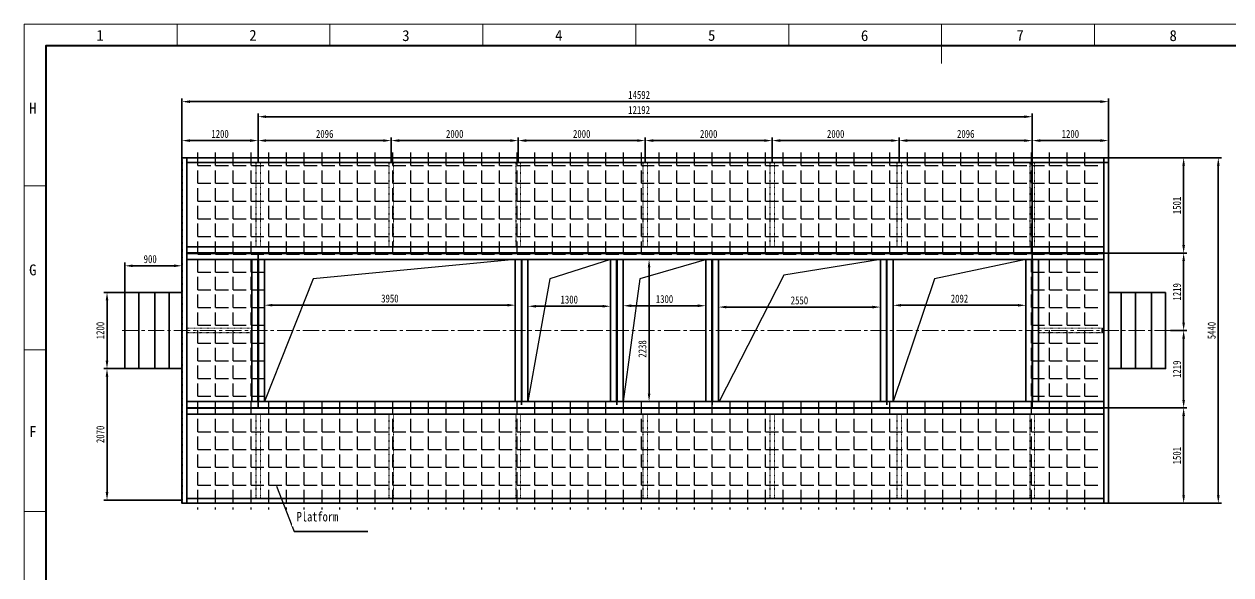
# Model space of a CAD drawing. Header units: millimetres. Extents: x 32496 to 166256, y 3504 to 23939.
# Drawn here: x 61400 to 80405, y 15269 to 23939 of the extents above; entities that cross this region are included whole.
import ezdxf
from ezdxf.enums import TextEntityAlignment as Align

# ---------------------------------------------------------------- set-up
doc = ezdxf.new("R2010")
doc.units = ezdxf.units.MM
doc.header["$PDSIZE"] = -5
for name, pattern in [('ACAD_ISO02W100', [15, 12, -3]), ('ACAD_ISO03W100', [30, 12, -18]), ('CENTER', [50.8, 31.75, -6.35, 6.35, -6.35])]:
    doc.linetypes.add(name, pattern=pattern)
doc.layers.get('0').update_dxf_attribs({"lineweight": 35})
doc.layers.get('Defpoints').update_dxf_attribs({"lineweight": 18})
for name, color, linetype, lineweight in [('1', 2, 'Continuous', 18), ('3中心线', 1, 'CENTER', 20), ('FORM', 7, 'Continuous', 18), ('THICK', 7, 'Continuous', 0)]:
    doc.layers.add(name, color=color, linetype=linetype, lineweight=lineweight)
doc.layers.add('SB', color=43, linetype='Continuous')
doc.styles.add('gbcbig', font='simplex.shx', dxfattribs={"bigfont": 'gbcbig.shx'})
doc.styles.add('KEHUA', font='仿宋_GB2312.ttf')
doc.styles.add('TH_GBDIM', font='仿宋_GB2312.ttf', dxfattribs={"width": 0.8})
doc.dimstyles.new('1TH_GBDIM', dxfattribs={"dimscale": 42, "dimtxt": 3, "dimasz": 3, "dimexe": 1.2, "dimexo": 0, "dimgap": 1, "dimtad": 1, "dimdec": 1, "dimlfac": -1.5, "dimdsep": 46, "dimtxsty": 'TH_GBDIM', "dimcen": 2.5, "dimclrd": 130, "dimclre": 130, "dimclrt": 3, "dimadec": 0, "dimazin": 2, "dimtfac": 0.714286, "dimtdec": 1, "dimtmove": 0, "dimatfit": 3, "dimfxl": 1, "dimtolj": 1, "dimtzin": 0, "dimlwd": -1, "dimlwe": -1, "dimarcsym": 0})

# ---------------------------------------------------------------- blocks, each defined once
blk = doc.blocks.new('KH01-M017S_1_46')
at = {"layer": 'FORM', "color": 4}
for p, q in [((35, 297), (35, 292)), ((70, 297), (70, 292)), ((105, 297), (105, 292)), ((140, 297), (140, 292)), ((175, 297), (175, 292)), ((210, 297), (210, 288)), ((245, 297), (245, 292)), ((0, 260), (5, 260)), ((0, 222.5), (5, 222.5)), ((0, 185.5), (5, 185.5))]:
    blk.add_line(p, q, dxfattribs=at)
at = {"layer": 'FORM', "color": 6}
blk.add_lwpolyline([(0, 297), (420, 297), (420, 0), (0, 0)], close=True, dxfattribs=at)
at = {"layer": 'FORM', "color": 8, "lineweight": 40}
blk.add_lwpolyline([(5, 5), (415, 5), (415, 292), (5, 292)], close=True, dxfattribs=at)
at = {"layer": 'FORM', "color": 4, "style": 'KEHUA'}
for s, p in [('1', (16.53, 293.19)), ('2', (51.53, 293.19)), ('3', (86.53, 293.13)), ('4', (121.53, 293.19)), ('5', (156.53, 293.19)), ('6', (191.53, 293.13)), ('7', (227.13, 293.19)), ('8', (262.16, 293.13)), ('H', (1.14, 276.52)), ('G', (1.14, 239.52)), ('F', (1.14, 202.52))]:
    blk.add_text(s, height=2.5, dxfattribs=at).set_placement(p)
for tag, p in [('设计者', (369.07, 43.93)), ('工程名称', (299.91, 37.59)), ('审核者', (369.07, 37.93)), ('标准化', (369.07, 31.93)), ('批准者', (369.07, 25.93))]:
    blk.add_attdef(tag, text='', height=2.5, dxfattribs=at).set_placement(p, align=Align.MIDDLE_LEFT)
for tag, p in [('图纸名称', (299.91, 30.82)), ('产品型号', (299.91, 24.82)), ('版本', (299.91, 18.64)), ('页码', (299.91, 12.64))]:
    blk.add_attdef(tag, p, '', height=2.5, dxfattribs=at)
blk = doc.blocks.new('*D5149')
at = {"color": 130}
for p, q in [((63885, 21836), (63885, 22769)), ((64011, 22719), (78351, 22719)), ((78477, 21836), (78477, 22769))]:
    blk.add_line(p, q, dxfattribs=at)
for points in [[(64011, 22740), (64011, 22698), (63885, 22719)], [(78351, 22698), (78351, 22740), (78477, 22719)]]:
    blk.add_solid(points, dxfattribs=at)
at = {"layer": 'Defpoints', "color": 0}
for p in [(78477, 22719), (63885, 21836), (78477, 21836)]:
    blk.add_point(p, dxfattribs=at)
at = {"color": 3, "insert": (71085, 22824), "char_height": 126, "attachment_point": 5, "style": 'TH_GBDIM'}
blk.add_mtext('\\A1;14592', dxfattribs=at)
blk = doc.blocks.new('*D5150')
at = {"color": 130}
for p, q in [((63885, 21836), (63885, 22156)), ((64011, 22106), (64959, 22106)), ((65085, 21836), (65085, 22156))]:
    blk.add_line(p, q, dxfattribs=at)
for points in [[(64011, 22127), (64011, 22085), (63885, 22106)], [(64959, 22085), (64959, 22127), (65085, 22106)]]:
    blk.add_solid(points, dxfattribs=at)
at = {"layer": 'Defpoints', "color": 0}
for p in [(65085, 22106), (63885, 21836), (65085, 21836)]:
    blk.add_point(p, dxfattribs=at)
at = {"color": 3, "insert": (64485, 22211), "char_height": 126, "attachment_point": 5, "style": 'TH_GBDIM'}
blk.add_mtext('\\A1;1200', dxfattribs=at)
blk = doc.blocks.new('*D5151')
at = {"color": 130}
for p, q in [((62985, 19716), (62985, 20185)), ((63885, 19040), (63885, 20185)), ((63759, 20135), (63111, 20135))]:
    blk.add_line(p, q, dxfattribs=at)
for points in [[(63111, 20156), (63111, 20114), (62985, 20135)], [(63759, 20114), (63759, 20156), (63885, 20135)]]:
    blk.add_solid(points, dxfattribs=at)
at = {"layer": 'Defpoints', "color": 0}
for p in [(62985, 20135), (62985, 19716), (63885, 19040)]:
    blk.add_point(p, dxfattribs=at)
at = {"color": 3, "insert": (63385, 20240), "char_height": 126, "attachment_point": 5, "style": 'TH_GBDIM'}
blk.add_mtext('\\A1;900', dxfattribs=at)
blk = doc.blocks.new('*D5152')
at = {"color": 130}
for p, q in [((62985, 19716), (62654, 19716)), ((62705, 19590), (62705, 18642)), ((62985, 18516), (62654, 18516))]:
    blk.add_line(p, q, dxfattribs=at)
for points in [[(62726, 19590), (62684, 19590), (62705, 19716)], [(62684, 18642), (62726, 18642), (62705, 18516)]]:
    blk.add_solid(points, dxfattribs=at)
at = {"layer": 'Defpoints', "color": 0}
for p in [(62985, 19716), (62705, 18516), (62985, 18516)]:
    blk.add_point(p, dxfattribs=at)
at = {"color": 3, "insert": (62600, 19116), "char_height": 126, "attachment_point": 5, "rotation": 90, "style": 'TH_GBDIM'}
blk.add_mtext('\\A1;1200', dxfattribs=at)
blk = doc.blocks.new('*D5153')
at = {"color": 130}
for p, q in [((62985, 18516), (62654, 18516)), ((62705, 18390), (62705, 16572)), ((63885, 16446), (62654, 16446))]:
    blk.add_line(p, q, dxfattribs=at)
for points in [[(62726, 18390), (62684, 18390), (62705, 18516)], [(62684, 16572), (62726, 16572), (62705, 16446)]]:
    blk.add_solid(points, dxfattribs=at)
at = {"layer": 'Defpoints', "color": 0}
for p in [(62985, 18516), (62705, 16446), (63885, 16446)]:
    blk.add_point(p, dxfattribs=at)
at = {"color": 3, "insert": (62600, 17481), "char_height": 126, "attachment_point": 5, "rotation": 90, "style": 'TH_GBDIM'}
blk.add_mtext('\\A1;2070', dxfattribs=at)
blk = doc.blocks.new('*D5154')
at = {"color": 130}
for p, q in [((73181, 21761), (73181, 22156)), ((73307, 22106), (75055, 22106)), ((75181, 21761), (75181, 22156))]:
    blk.add_line(p, q, dxfattribs=at)
for points in [[(73307, 22127), (73307, 22085), (73181, 22106)], [(75055, 22085), (75055, 22127), (75181, 22106)]]:
    blk.add_solid(points, dxfattribs=at)
at = {"layer": 'Defpoints', "color": 0}
for p in [(75181, 22106), (73181, 21761), (75181, 21761)]:
    blk.add_point(p, dxfattribs=at)
at = {"color": 3, "insert": (74181, 22211), "char_height": 126, "attachment_point": 5, "style": 'TH_GBDIM'}
blk.add_mtext('\\A1;2000', dxfattribs=at)
blk = doc.blocks.new('*D5155')
at = {"color": 130}
for p, q in [((75181, 21761), (75181, 22156)), ((75307, 22106), (77151, 22106)), ((77277, 21761), (77277, 22156))]:
    blk.add_line(p, q, dxfattribs=at)
for points in [[(75307, 22127), (75307, 22085), (75181, 22106)], [(77151, 22085), (77151, 22127), (77277, 22106)]]:
    blk.add_solid(points, dxfattribs=at)
at = {"layer": 'Defpoints', "color": 0}
for p in [(77277, 22106), (75181, 21761), (77277, 21761)]:
    blk.add_point(p, dxfattribs=at)
at = {"color": 3, "insert": (76229, 22211), "char_height": 126, "attachment_point": 5, "style": 'TH_GBDIM'}
blk.add_mtext('\\A1;2096', dxfattribs=at)
blk = doc.blocks.new('*D5156')
at = {"color": 130}
for p, q in [((77277, 21761), (77277, 22156)), ((77403, 22106), (78351, 22106)), ((78477, 21761), (78477, 22156))]:
    blk.add_line(p, q, dxfattribs=at)
for points in [[(77403, 22127), (77403, 22085), (77277, 22106)], [(78351, 22085), (78351, 22127), (78477, 22106)]]:
    blk.add_solid(points, dxfattribs=at)
at = {"layer": 'Defpoints', "color": 0}
for p in [(78477, 22106), (77277, 21761), (78477, 21761)]:
    blk.add_point(p, dxfattribs=at)
at = {"color": 3, "insert": (77877, 22211), "char_height": 126, "attachment_point": 5, "style": 'TH_GBDIM'}
blk.add_mtext('\\A1;1200', dxfattribs=at)
blk = doc.blocks.new('*D5157')
at = {"color": 130}
for p, q in [((70463, 20235), (71293, 20235)), ((71242, 20109), (71242, 18123)), ((70440, 17997), (71293, 17997))]:
    blk.add_line(p, q, dxfattribs=at)
for points in [[(71263, 20109), (71221, 20109), (71242, 20235)], [(71221, 18123), (71263, 18123), (71242, 17997)]]:
    blk.add_solid(points, dxfattribs=at)
at = {"layer": 'Defpoints', "color": 0}
for p in [(70463, 20235), (70440, 17997), (71242, 17997)]:
    blk.add_point(p, dxfattribs=at)
at = {"color": 3, "insert": (71137, 18826), "char_height": 126, "attachment_point": 5, "rotation": 90, "style": 'TH_GBDIM'}
blk.add_mtext('\\A1;2238', dxfattribs=at)
blk = doc.blocks.new('*D5158')
at = {"color": 130}
for p, q in [((78477, 21836), (80258, 21836)), ((80207, 21710), (80207, 16522)), ((78477, 16396), (80258, 16396))]:
    blk.add_line(p, q, dxfattribs=at)
for points in [[(80228, 21710), (80186, 21710), (80207, 21836)], [(80186, 16522), (80228, 16522), (80207, 16396)]]:
    blk.add_solid(points, dxfattribs=at)
at = {"layer": 'Defpoints', "color": 0}
for p in [(78477, 21836), (78477, 16396), (80207, 16396)]:
    blk.add_point(p, dxfattribs=at)
at = {"color": 3, "insert": (80102, 19116), "char_height": 126, "attachment_point": 5, "rotation": 90, "style": 'TH_GBDIM'}
blk.add_mtext('\\A1;5440', dxfattribs=at)
blk = doc.blocks.new('*D5159')
at = {"color": 130}
for p, q in [((77277, 20335), (79712, 20335)), ((79661, 19242), (79661, 20209)), ((79455, 19116), (79712, 19116))]:
    blk.add_line(p, q, dxfattribs=at)
for points in [[(79682, 20209), (79640, 20209), (79661, 20335)], [(79640, 19242), (79682, 19242), (79661, 19116)]]:
    blk.add_solid(points, dxfattribs=at)
at = {"layer": 'Defpoints', "color": 0}
for p in [(77277, 20335), (79661, 20335), (79455, 19116)]:
    blk.add_point(p, dxfattribs=at)
at = {"color": 3, "insert": (79556, 19725), "char_height": 126, "attachment_point": 5, "rotation": 90, "style": 'TH_GBDIM'}
blk.add_mtext('\\A1;1219', dxfattribs=at)
blk = doc.blocks.new('*D5160')
at = {"color": 130}
for p, q in [((79455, 19116), (79712, 19116)), ((79661, 18990), (79661, 18023)), ((77277, 17897), (79712, 17897))]:
    blk.add_line(p, q, dxfattribs=at)
for points in [[(79682, 18990), (79640, 18990), (79661, 19116)], [(79640, 18023), (79682, 18023), (79661, 17897)]]:
    blk.add_solid(points, dxfattribs=at)
at = {"layer": 'Defpoints', "color": 0}
for p in [(79455, 19116), (77277, 17897), (79661, 17897)]:
    blk.add_point(p, dxfattribs=at)
at = {"color": 3, "insert": (79556, 18506), "char_height": 126, "attachment_point": 5, "rotation": 90, "style": 'TH_GBDIM'}
blk.add_mtext('\\A1;1219', dxfattribs=at)
blk = doc.blocks.new('*D5166')
at = {"color": 130}
for p, q in [((65085, 21761), (65085, 22532)), ((77151, 22482), (65211, 22482)), ((77277, 20285), (77277, 22532))]:
    blk.add_line(p, q, dxfattribs=at)
for points in [[(65211, 22503), (65211, 22461), (65085, 22482)], [(77151, 22461), (77151, 22503), (77277, 22482)]]:
    blk.add_solid(points, dxfattribs=at)
at = {"layer": 'Defpoints', "color": 0}
for p in [(65085, 22482), (65085, 21761), (77277, 20285)]:
    blk.add_point(p, dxfattribs=at)
at = {"color": 3, "insert": (71085, 22587), "char_height": 126, "attachment_point": 5, "style": 'TH_GBDIM'}
blk.add_mtext('\\A1;12192', dxfattribs=at)
blk = doc.blocks.new('*D5168')
at = {"color": 130}
for p, q in [((78477, 21836), (79712, 21836)), ((79661, 20461), (79661, 21710)), ((78402, 20335), (79712, 20335))]:
    blk.add_line(p, q, dxfattribs=at)
for points in [[(79682, 21710), (79640, 21710), (79661, 21836)], [(79640, 20461), (79682, 20461), (79661, 20335)]]:
    blk.add_solid(points, dxfattribs=at)
at = {"layer": 'Defpoints', "color": 0}
for p in [(78477, 21836), (79661, 21836), (78402, 20335)]:
    blk.add_point(p, dxfattribs=at)
at = {"color": 3, "insert": (79556, 21085), "char_height": 126, "attachment_point": 5, "rotation": 90, "style": 'TH_GBDIM'}
blk.add_mtext('\\A1;1501', dxfattribs=at)
blk = doc.blocks.new('*D5169')
at = {"color": 130}
for p, q in [((78402, 17897), (79712, 17897)), ((79661, 17771), (79661, 16522)), ((78477, 16396), (79712, 16396))]:
    blk.add_line(p, q, dxfattribs=at)
for points in [[(79682, 17771), (79640, 17771), (79661, 17897)], [(79640, 16522), (79682, 16522), (79661, 16396)]]:
    blk.add_solid(points, dxfattribs=at)
at = {"layer": 'Defpoints', "color": 0}
for p in [(78402, 17897), (78477, 16396), (79661, 16396)]:
    blk.add_point(p, dxfattribs=at)
at = {"color": 3, "insert": (79556, 17146), "char_height": 126, "attachment_point": 5, "rotation": 90, "style": 'TH_GBDIM'}
blk.add_mtext('\\A1;1501', dxfattribs=at)
blk = doc.blocks.new('*D5172')
at = {"color": 130}
for p, q in [((69181, 21761), (69181, 22156)), ((69307, 22106), (71055, 22106)), ((71181, 21761), (71181, 22156))]:
    blk.add_line(p, q, dxfattribs=at)
for points in [[(69307, 22127), (69307, 22085), (69181, 22106)], [(71055, 22085), (71055, 22127), (71181, 22106)]]:
    blk.add_solid(points, dxfattribs=at)
at = {"layer": 'Defpoints', "color": 0}
for p in [(71181, 22106), (69181, 21761), (71181, 21761)]:
    blk.add_point(p, dxfattribs=at)
at = {"color": 3, "insert": (70181, 22211), "char_height": 126, "attachment_point": 5, "style": 'TH_GBDIM'}
blk.add_mtext('\\A1;2000', dxfattribs=at)
blk = doc.blocks.new('*D5173')
at = {"color": 130}
for p, q in [((71181, 21761), (71181, 22156)), ((71307, 22106), (73055, 22106)), ((73181, 21761), (73181, 22156))]:
    blk.add_line(p, q, dxfattribs=at)
for points in [[(71307, 22127), (71307, 22085), (71181, 22106)], [(73055, 22085), (73055, 22127), (73181, 22106)]]:
    blk.add_solid(points, dxfattribs=at)
at = {"layer": 'Defpoints', "color": 0}
for p in [(73181, 22106), (71181, 21761), (73181, 21761)]:
    blk.add_point(p, dxfattribs=at)
at = {"color": 3, "insert": (72181, 22211), "char_height": 126, "attachment_point": 5, "style": 'TH_GBDIM'}
blk.add_mtext('\\A1;2000', dxfattribs=at)
blk = doc.blocks.new('*D5174')
at = {"color": 130}
for p, q in [((65085, 21761), (65085, 22156)), ((65211, 22106), (67055, 22106)), ((67181, 21761), (67181, 22156))]:
    blk.add_line(p, q, dxfattribs=at)
for points in [[(65211, 22127), (65211, 22085), (65085, 22106)], [(67055, 22085), (67055, 22127), (67181, 22106)]]:
    blk.add_solid(points, dxfattribs=at)
at = {"layer": 'Defpoints', "color": 0}
for p in [(67181, 22106), (65085, 21761), (67181, 21761)]:
    blk.add_point(p, dxfattribs=at)
at = {"color": 3, "insert": (66133, 22211), "char_height": 126, "attachment_point": 5, "style": 'TH_GBDIM'}
blk.add_mtext('\\A1;2096', dxfattribs=at)
blk = doc.blocks.new('*D5175')
at = {"color": 130}
for p, q in [((67181, 21761), (67181, 22156)), ((67307, 22106), (69055, 22106)), ((69181, 21761), (69181, 22156))]:
    blk.add_line(p, q, dxfattribs=at)
for points in [[(67307, 22127), (67307, 22085), (67181, 22106)], [(69055, 22085), (69055, 22127), (69181, 22106)]]:
    blk.add_solid(points, dxfattribs=at)
at = {"layer": 'Defpoints', "color": 0}
for p in [(69181, 22106), (67181, 21761), (69181, 21761)]:
    blk.add_point(p, dxfattribs=at)
at = {"color": 3, "insert": (68181, 22211), "char_height": 126, "attachment_point": 5, "style": 'TH_GBDIM'}
blk.add_mtext('\\A1;2000', dxfattribs=at)
blk = doc.blocks.new('*D5180')
at = {"color": 130}
for p, q in [((69335, 19649), (69335, 19448)), ((70635, 19726), (70635, 19448)), ((70509, 19498), (69461, 19498))]:
    blk.add_line(p, q, dxfattribs=at)
for points in [[(69461, 19519), (69461, 19477), (69335, 19498)], [(70509, 19477), (70509, 19519), (70635, 19498)]]:
    blk.add_solid(points, dxfattribs=at)
at = {"layer": 'Defpoints', "color": 0}
for p in [(69335, 19649), (70635, 19726), (69335, 19498)]:
    blk.add_point(p, dxfattribs=at)
at = {"color": 3, "insert": (69985, 19603), "char_height": 126, "attachment_point": 5, "style": 'TH_GBDIM'}
blk.add_mtext('\\A1;1300', dxfattribs=at)
blk = doc.blocks.new('*D5181')
at = {"color": 130}
for p, q in [((70835, 19628), (70835, 19455)), ((72135, 19628), (72135, 19455)), ((72009, 19506), (70961, 19506))]:
    blk.add_line(p, q, dxfattribs=at)
for points in [[(70961, 19527), (70961, 19485), (70835, 19506)], [(72009, 19485), (72009, 19527), (72135, 19506)]]:
    blk.add_solid(points, dxfattribs=at)
at = {"layer": 'Defpoints', "color": 0}
for p in [(70835, 19628), (72135, 19628), (70835, 19506)]:
    blk.add_point(p, dxfattribs=at)
at = {"color": 3, "insert": (71485, 19611), "char_height": 126, "attachment_point": 5, "style": 'TH_GBDIM'}
blk.add_mtext('\\A1;1300', dxfattribs=at)
blk = doc.blocks.new('*D5182')
at = {"color": 130}
for p, q in [((74885, 19824), (74885, 19435)), ((72335, 19764), (72335, 19435)), ((74759, 19485), (72461, 19485))]:
    blk.add_line(p, q, dxfattribs=at)
for points in [[(72461, 19506), (72461, 19464), (72335, 19485)], [(74759, 19464), (74759, 19506), (74885, 19485)]]:
    blk.add_solid(points, dxfattribs=at)
at = {"layer": 'Defpoints', "color": 0}
for p in [(74885, 19824), (72335, 19764), (72335, 19485)]:
    blk.add_point(p, dxfattribs=at)
at = {"color": 3, "insert": (73610, 19590), "char_height": 126, "attachment_point": 5, "style": 'TH_GBDIM'}
blk.add_mtext('\\A1;2550', dxfattribs=at)
blk = doc.blocks.new('*D5183')
at = {"color": 130}
for p, q in [((75085, 19620), (75085, 19463)), ((77177, 19620), (77177, 19463)), ((77051, 19513), (75211, 19513))]:
    blk.add_line(p, q, dxfattribs=at)
for points in [[(75211, 19534), (75211, 19492), (75085, 19513)], [(77051, 19492), (77051, 19534), (77177, 19513)]]:
    blk.add_solid(points, dxfattribs=at)
at = {"layer": 'Defpoints', "color": 0}
for p in [(75085, 19620), (77177, 19620), (75085, 19513)]:
    blk.add_point(p, dxfattribs=at)
at = {"color": 3, "insert": (76131, 19618), "char_height": 126, "attachment_point": 5, "style": 'TH_GBDIM'}
blk.add_mtext('\\A1;2092', dxfattribs=at)
blk = doc.blocks.new('*D5184')
at = {"color": 130}
for p, q in [((65185, 19727), (65185, 19464)), ((69135, 19727), (69135, 19464)), ((69009, 19515), (65311, 19515))]:
    blk.add_line(p, q, dxfattribs=at)
for points in [[(65311, 19536), (65311, 19494), (65185, 19515)], [(69009, 19494), (69009, 19536), (69135, 19515)]]:
    blk.add_solid(points, dxfattribs=at)
at = {"layer": 'Defpoints', "color": 0}
for p in [(65185, 19727), (69135, 19727), (65185, 19515)]:
    blk.add_point(p, dxfattribs=at)
at = {"color": 3, "insert": (67160, 19620), "char_height": 126, "attachment_point": 5, "style": 'TH_GBDIM'}
blk.add_mtext('\\A1;3950', dxfattribs=at)

msp = doc.modelspace()

# ---------------------------------------------------------------- linework, layer by layer
at = {"color": 6, "linetype": 'ACAD_ISO02W100'}
for p, q in [((64984.972, 17996.918), (64984.972, 20234.885)), ((69235.003, 20234.885), (69235.003, 17945.34)), ((70734.987, 20234.885), (70734.987, 17945.34)), ((72234.987, 20234.885), (72234.987, 17945.34)), ((74985.003, 20234.885), (74985.003, 17945.34))]:
    msp.add_line(p, q, dxfattribs=at)
at = {"color": 6}
for p, q in [((64984.972, 20234.885), (65185.005, 20234.885)), ((65185.005, 20234.885), (65185.005, 18046.918)), ((63207.99, 19715.898), (63207.99, 18515.898)), ((63457.99, 19715.898), (63457.99, 18515.898)), ((63684.988, 19715.898), (63684.988, 18515.898)), ((78676.988, 19715.898), (78676.988, 18515.898)), ((78903.987, 19715.898), (78903.987, 18515.898)), ((79153.987, 19715.898), (79153.987, 18515.898)), ((65185.005, 17996.918), (64984.972, 17996.918))]:
    msp.add_line(p, q, dxfattribs=at)
at = {"color": 0, "lineweight": 25}
for p, q in [((65185.005, 18046.918), (65185.005, 20234.885)), ((69134.987, 20234.885), (65950.447, 19927.268)), ((74884.987, 20234.885), (73366.257, 19985.256)), ((77176.973, 20234.885), (75735.64, 19927.268)), ((78476.988, 20234.885), (78476.988, 18046.91)), ((73366.257, 19985.256), (72345.003, 17996.918)), ((65950.447, 19927.268), (65185.005, 17996.918)), ((69679.711, 19927.268), (69335.02, 17996.918)), ((71098.318, 19927.268), (70833.503, 17996.918)), ((75735.64, 19927.268), (75085.02, 17996.918)), ((71456.972, 17996.918), (65185.005, 17996.918))]:
    msp.add_line(p, q, dxfattribs=at)
for p, q in [((72525.492, 20234.885), (72533.485, 20234.885)), ((78376.528, 19155.608), (78376.528, 19080.613)), ((63959.984, 17796.885), (63959.984, 17996.918)), ((78401.993, 17996.918), (78401.993, 17796.885))]:
    msp.add_line(p, q)
at = {"color": 1, "lineweight": 25}
msp.add_line((65374.348, 16664.431), (65652.333, 15951.624), dxfattribs=at)
at = {"linetype": 'ACAD_ISO02W100', "ltscale": 0.1}
msp.add_lwpolyline([(63884.988, 21835.902), (63959.984, 21835.902), (63959.984, 16395.894), (63884.988, 16395.894)], close=True, dxfattribs=at)
for points in [[(78401.993, 21835.902), (63959.984, 21835.902), (63959.984, 21760.906), (78476.988, 21760.906)], [(78401.993, 16395.894), (63959.984, 16395.894), (63959.984, 16470.889), (78401.993, 16470.889)]]:
    msp.add_lwpolyline(points, dxfattribs=at)
at = {"linetype": 'ByBlock', "ltscale": 0.1}
msp.add_lwpolyline([(78476.988, 21835.911), (78401.993, 21835.902), (78401.993, 16395.894), (78476.988, 16395.894)], close=True, dxfattribs=at)
at = {"color": 5}
for points in [[(78401.993, 20234.885), (63959.984, 20234.885), (63959.984, 20434.918), (78401.993, 20434.918), (78401.993, 20234.885)], [(78401.993, 20330.906), (63959.984, 20330.906), (63959.984, 20338.898), (78401.993, 20338.898)], [(78401.993, 17996.918), (78401.993, 17796.885), (63959.984, 17796.885), (63959.984, 17996.918), (78401.993, 17996.918)]]:
    msp.add_lwpolyline(points, dxfattribs=at)
for points in [[(64984.972, 20234.885), (65185.005, 20234.885), (65185.005, 17996.918), (64984.972, 17996.918)], [(65080.992, 17996.918), (65080.992, 20234.885), (65088.985, 20234.885), (65088.985, 17996.918)], [(69134.987, 17996.918), (69134.987, 20234.885), (69335.02, 20234.885), (69335.02, 17996.918)], [(69231.007, 17996.91), (69231.007, 20234.885), (69238.999, 20234.885), (69238.999, 17996.918)], [(70634.97, 17996.918), (70634.97, 20234.885), (70835.003, 20234.885), (70835.003, 17996.918)], [(70730.99, 17996.91), (70730.99, 20234.885), (70738.983, 20234.885), (70738.983, 17996.918)], [(72134.97, 17996.918), (72134.97, 20234.885), (72335.003, 20234.885), (72335.003, 17996.918)], [(72230.99, 17996.91), (72230.99, 20234.885), (72238.983, 20234.885), (72238.983, 17996.918)], [(74884.987, 17996.918), (74884.987, 20234.885), (75085.02, 20234.885), (75085.02, 17996.918)], [(74981.007, 17996.91), (74981.007, 20234.885), (74988.999, 20234.885), (74988.999, 17996.918)], [(77176.973, 20234.885), (77377.006, 20234.885), (77377.006, 17996.918), (77176.973, 17996.918)], [(77272.993, 17996.918), (77272.993, 20234.885), (77280.986, 20234.885), (77280.986, 17996.91)]]:
    msp.add_lwpolyline(points, close=True, dxfattribs=at)
at = {"color": 1}
msp.add_lwpolyline([(65084.99, 20334.902), (77276.99, 20334.902), (77276.99, 17896.902), (65084.99, 17896.902)], close=True, dxfattribs=at)
msp.add_lwpolyline([(65185.005, 20234.885), (77176.973, 20234.885), (77176.973, 17996.918), (65185.005, 17996.918)], close=True)
at = {"color": 6}
for points in [[(62984.988, 19715.898), (63884.988, 19715.898), (63884.988, 18515.898), (62984.988, 18515.898)], [(79376.988, 19715.898), (78476.988, 19715.898), (78476.988, 18515.898), (79376.988, 18515.898)]]:
    msp.add_lwpolyline(points, close=True, dxfattribs=at)
at = {"color": 5, "linetype": 'ACAD_ISO02W100', "ltscale": 0.1}
msp.add_lwpolyline([(78401.993, 17892.906), (63959.984, 17892.906), (63959.984, 17900.898), (78401.993, 17900.898)], dxfattribs=at)
at = {"layer": '1', "color": 6, "linetype": 'ACAD_ISO03W100', "ltscale": 0.5}
for p, q in [((63884.988, 21828.902), (78476.988, 21828.902)), ((63891.988, 21828.902), (63891.988, 16402.894)), ((65054.49, 21760.915), (65054.49, 20434.918)), ((67150.49, 21760.915), (67150.49, 20434.918)), ((69150.49, 21760.915), (69150.49, 20434.918)), ((71150.49, 21760.915), (71150.49, 20434.918)), ((73150.49, 21760.915), (73150.49, 20434.918)), ((75150.49, 21760.915), (75150.49, 20434.918)), ((77246.49, 21760.915), (77246.49, 20434.918)), ((78469.989, 21828.902), (78469.989, 16402.894)), ((63959.976, 19085.404), (64984.972, 19085.404)), ((77376.998, 19085.413), (78401.994, 19085.413)), ((65054.489, 16470.888), (65054.489, 17796.884)), ((67150.489, 16470.887), (67150.49, 17796.883)), ((69150.489, 16470.886), (69150.49, 17796.882)), ((71150.489, 16470.885), (71150.49, 17796.881)), ((73150.489, 16470.884), (73150.49, 17796.88)), ((75150.489, 16470.883), (75150.49, 17796.879)), ((77246.489, 16470.883), (77246.489, 17796.879)), ((63884.988, 16402.894), (78476.988, 16402.894))]:
    msp.add_line(p, q, dxfattribs=at)
for points in [[(65047.49, 21760.915), (65122.486, 21760.915), (65122.486, 20434.918), (65047.49, 20434.918)], [(67143.49, 21760.915), (67218.486, 21760.915), (67218.486, 20434.918), (67143.49, 20434.918)], [(69143.49, 21760.915), (69218.486, 21760.915), (69218.486, 20434.918), (69143.49, 20434.918)], [(71143.49, 21760.915), (71218.486, 21760.915), (71218.486, 20434.918), (71143.49, 20434.918)], [(73143.49, 21760.915), (73218.486, 21760.915), (73218.486, 20434.918), (73143.49, 20434.918)], [(75143.49, 21760.915), (75218.486, 21760.915), (75218.486, 20434.918), (75143.49, 20434.918)], [(77239.49, 21760.915), (77314.486, 21760.915), (77314.486, 20434.918), (77239.49, 20434.918)], [(63959.976, 19078.404), (63959.976, 19153.4), (64984.972, 19153.4), (64984.972, 19078.404)], [(77376.998, 19078.413), (77376.998, 19153.408), (78401.994, 19153.408), (78401.994, 19078.413)], [(65047.489, 16470.888), (65122.484, 16470.888), (65122.485, 17796.884), (65047.489, 17796.884)], [(67143.489, 16470.887), (67218.484, 16470.887), (67218.485, 17796.883), (67143.49, 17796.883)], [(69143.489, 16470.886), (69218.484, 16470.886), (69218.485, 17796.882), (69143.49, 17796.882)], [(71143.489, 16470.885), (71218.484, 16470.885), (71218.485, 17796.881), (71143.49, 17796.881)], [(73143.489, 16470.884), (73218.484, 16470.884), (73218.485, 17796.88), (73143.49, 17796.88)], [(75143.489, 16470.883), (75218.484, 16470.883), (75218.485, 17796.879), (75143.49, 17796.879)], [(77239.489, 16470.883), (77314.484, 16470.883), (77314.485, 17796.879), (77239.489, 17796.879)]]:
    msp.add_lwpolyline(points, close=True, dxfattribs=at)
at = {"layer": '3中心线', "ltscale": 8}
msp.add_line((79455.351, 19115.898), (62922.928, 19115.902), dxfattribs=at)
at = {"layer": 'THICK', "lineweight": -3}
for p, q in [((70633.47, 20234.885), (69679.711, 19927.268)), ((72144.97, 20234.885), (71098.318, 19927.268))]:
    msp.add_line(p, q, dxfattribs=at)

# ---------------------------------------------------------------- block references
at = {"xscale": 68.80575516545142, "yscale": 68.80575516545137, "zscale": 68.80575516545137}
msp.add_blockref('KH01-M017S_1_46', (61399.661, 3504.033), dxfattribs=at)

# ---------------------------------------------------------------- dimensions: what is measured, and where the dimension line sits
for base, p1, p2, picture, middle in [((78476.988, 22718.531), (63884.988, 21835.902), (78476.988, 21835.911), '*D5149', (71084.988, 22718.531)), ((65084.99, 22481.609), (77276.99, 20284.946), (65084.99, 21760.915), '*D5166', (71084.99, 22481.609)), ((62984.988, 20135.052), (63884.988, 19039.61), (62984.988, 19715.898), '*D5151', (63384.988, 20135.052))]:
    dim = msp.add_linear_dim(base=base, p1=p1, p2=p2, dimstyle='1TH_GBDIM')
    dim.commit()
    dim.dimension.update_dxf_attribs({"geometry": picture, "text_midpoint": middle, "dimtype": 160})
for base, p1, p2, picture, middle in [((65084.988, 22105.805), (63884.988, 21835.902), (65084.988, 21835.902), '*D5150', (64484.988, 22210.805)), ((67180.988, 22105.805), (65084.99, 21760.915), (67180.988, 21760.915), '*D5174', (66132.989, 22210.805)), ((69180.988, 22105.805), (67180.988, 21760.906), (69180.988, 21760.915), '*D5175', (68180.988, 22210.805)), ((71180.988, 22105.805), (69180.988, 21760.915), (71180.988, 21760.915), '*D5172', (70180.988, 22210.805)), ((73180.988, 22105.805), (71180.988, 21760.906), (73180.988, 21760.915), '*D5173', (72180.988, 22210.805)), ((75180.988, 22105.805), (73180.988, 21760.915), (75180.988, 21760.915), '*D5154', (74180.988, 22210.805)), ((77276.988, 22105.805), (75180.988, 21760.906), (77276.988, 21760.915), '*D5155', (76228.988, 22210.805)), ((78476.988, 22105.805), (77276.988, 21760.915), (78476.988, 21760.906), '*D5156', (77876.988, 22210.805)), ((72335.003, 19485.033), (74884.987, 19824.08), (72335.003, 19764.408), '*D5182', (73609.995, 19590.033)), ((65185.005, 19514.828), (69134.987, 19726.708), (65185.005, 19726.708), '*D5184', (67159.996, 19619.828)), ((69335.02, 19498.451), (70634.97, 19725.554), (69335.02, 19648.74), '*D5180', (69984.995, 19603.451)), ((70835.003, 19505.711), (72134.97, 19628.36), (70835.003, 19628.36), '*D5181', (71484.987, 19610.711)), ((75085.02, 19512.943), (77176.973, 19620.192), (75085.02, 19620.192), '*D5183', (76130.996, 19617.943))]:
    dim = msp.add_linear_dim(base=base, p1=p1, p2=p2, dimstyle='1TH_GBDIM')
    dim.commit()
    dim.dimension.update_dxf_attribs({"geometry": picture, "text_midpoint": middle})
for base, p1, p2, angle, picture, middle in [((79661.193, 21835.911), (78401.993, 20334.902), (78476.989, 21835.911), 90, '*D5168', (79556.193, 21085.406)), ((80207.217, 16395.894), (78476.989, 21835.911), (78476.988, 16395.894), 90, '*D5158', (80102.217, 19115.902)), ((79661.193, 20334.902), (79455.351, 19115.898), (77276.99, 20334.902), 90, '*D5159', (79556.193, 19725.4)), ((62704.719, 18515.898), (62984.988, 19715.898), (62984.988, 18515.898), 270, '*D5152', (62599.719, 19115.898)), ((79661.193, 17896.902), (79455.351, 19115.898), (77276.99, 17896.902), 90, '*D5160', (79556.193, 18506.4)), ((62704.719, 16445.894), (62984.988, 18515.898), (63884.988, 16445.894), 270, '*D5153', (62599.719, 17480.896)), ((79661.193, 16395.894), (78401.993, 17896.902), (78476.988, 16395.894), 90, '*D5169', (79556.193, 17146.398))]:
    dim = msp.add_linear_dim(base=base, p1=p1, p2=p2, angle=angle, dimstyle='1TH_GBDIM')
    dim.commit()
    dim.dimension.update_dxf_attribs({"geometry": picture, "text_midpoint": middle})
dim = msp.add_linear_dim(base=(71242.427, 17996.918), p1=(70463.333, 20234.885), p2=(70439.597, 17996.918), angle=90, dimstyle='1TH_GBDIM')
dim.commit()
dim.dimension.update_dxf_attribs({"geometry": '*D5157', "text_midpoint": (71242.427, 18826.358), "dimtype": 160})

# ---------------------------------------------------------------- next in the draw order: texts
at = {"layer": 'SB', "color": 1, "ltscale": 20, "insert": (65692.213, 16260.348), "char_height": 150, "attachment_point": 1, "style": 'gbcbig', "bg_fill": 2}
msp.add_mtext('{\\W0.8;\\fSimSun|b0|i0|c134|p2;Platform}', dxfattribs=at)

# ---------------------------------------------------------------- next in the draw order: hatches: boundary and pattern name
at = {"layer": 'THICK', "lineweight": -3}
h = msp.add_hatch(dxfattribs=at)
h.set_pattern_fill('ANGLE', color=253, scale=40, style=0)
h.set_pattern_definition([(0, (64135, 15565.9), (0, 279.4), [203.2, -76.2]), (90, (64135, 15565.9), (-279.4, 2e-14), [203.2, -76.2])])
h.paths.add_polyline_path([(65235.005, 20234.885), (77226.973, 20234.885), (77226.973, 17996.918), (65235.005, 17996.918)], flags=16)
h.paths.add_polyline_path([(64134.988, 21935.902), (78326.989, 21935.911), (78326.988, 16295.894), (64134.988, 16295.894)])

# ---------------------------------------------------------------- next in the draw order: linework, layer by layer
at = {"color": 1}
msp.add_line((65652.333, 15951.624), (66810.893, 15951.624), dxfattribs=at)
at = {"color": 0}
msp.add_lwpolyline([(63884.988, 21835.902), (78476.989, 21835.911), (78476.988, 16395.894), (63884.988, 16395.894)], close=True, dxfattribs=at)

doc.saveas('drawing.dxf')
